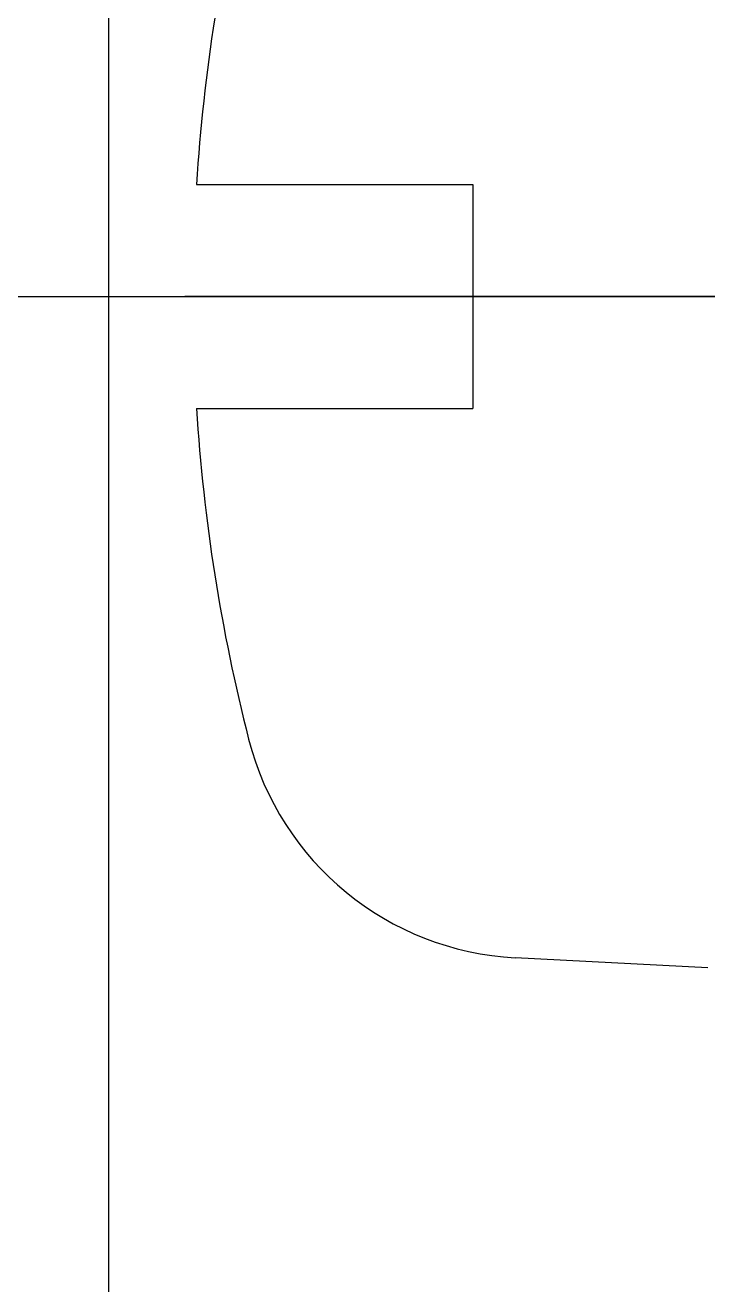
# Model space of a CAD drawing. Extents: x -644 to 649, y 141 to 558.
# Drawn here: x -478.65 to -475.6, y 226.33 to 231.96 of the extents above; entities that cross this region are included whole.
import ezdxf

# ---------------------------------------------------------------- set-up
doc = ezdxf.new("R2010")
doc.units = 0
doc.linetypes.add('CENTER', pattern=[12, 7.5, -1.5, 1.5, -1.5])
doc.linetypes.add('CONTINOUS', pattern=[0])
doc.layers.get('0').update_dxf_attribs({"linetype": 'CONTINUOUS'})
doc.layers.add('CENTER', color=1, linetype='CENTER')

msp = doc.modelspace()

# ---------------------------------------------------------------- linework, layer by layer
at = {"color": 7, "linetype": 'CONTINOUS'}
for p, q in [((-478.2728, 217.0009), (-478.2728, 244.5009)), ((-477.8811, 231.2509), (-476.6467, 231.2509)), ((-476.6467, 231.2509), (-476.6467, 230.2509)), ((-477.8811, 230.2509), (-476.6467, 230.2509)), ((-475.5967, 227.7509), (-476.4567, 227.796))]:
    msp.add_line(p, q, dxfattribs=at)
for centre, radius, start, end in [((-469.8967, 230.7509), 8, 165.68397, 176.4167), ((-469.8967, 230.7509), 8, 183.5833, 194.31603), ((-476.3886, 229.0942), 1.3, 194.316, 267)]:
    msp.add_arc(centre, radius, start, end, dxfattribs=at)
at = {"layer": 'CENTER', "color": 1, "linetype": 'CENTER'}
for p, q in [((-504.8822, 230.7509), (-469.7728, 230.7509)), ((-470.4334, 230.7509), (-478.5423, 230.7509))]:
    msp.add_line(p, q, dxfattribs=at)

doc.saveas('drawing.dxf')
